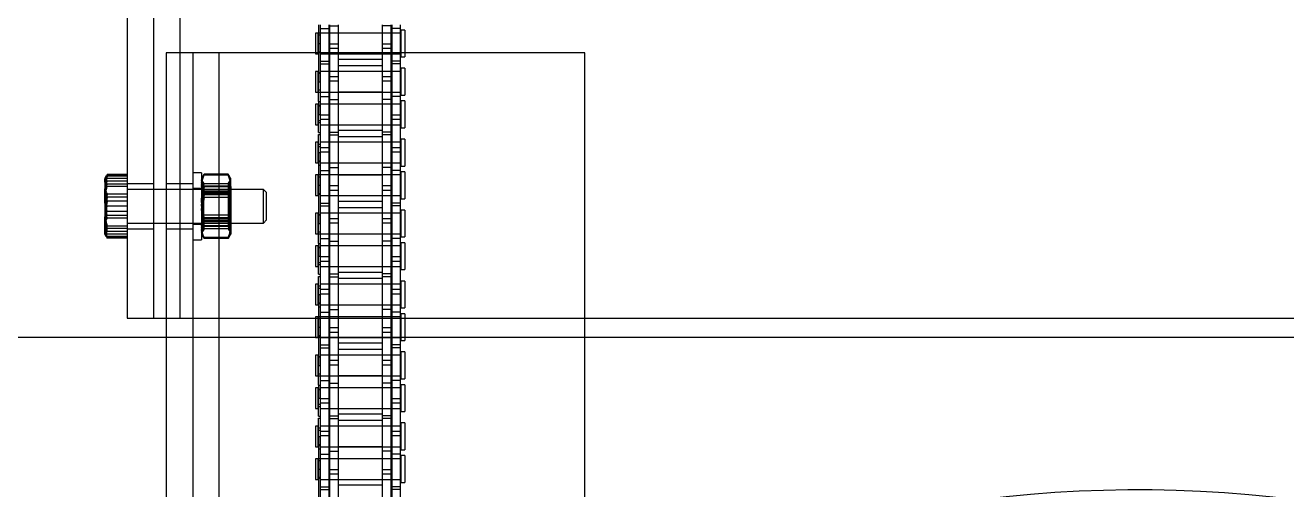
# Model space of a CAD drawing. Header units: metres. Extents: x 0 to 63075, y 0 to 44550.
# Drawn here: x 14290 to 14516, y 25356.3 to 25439.5 of the extents above; entities that cross this region are included whole.
import ezdxf

# ---------------------------------------------------------------- set-up
doc = ezdxf.new("R2010")
doc.units = ezdxf.units.M
doc.header["$LTSCALE"] = 75
doc.linetypes.add('HIDDEN2', pattern=[4.7625, 3.175, -1.5875])
for name, color, linetype in [('SDM', 7, 'Continuous'), ('SL1', 8, 'Continuous'), ('SL4', 4, 'Continuous'), ('ST1', 7, 'HIDDEN2')]:
    doc.layers.add(name, color=color, linetype=linetype)

# ---------------------------------------------------------------- blocks, each defined once
blk = doc.blocks.new('A$C29c634ac')
at = {"layer": 'SL1'}
blk.add_line((5890.01, 2715.22), (6469.99, 2715.22), dxfattribs=at)
blk.add_ellipse((6229.83, 2446.59), major_axis=(0, 241.3), ratio=0.965926, start_param=5.448017, end_param=7.853982, dxfattribs=at)
blk = doc.blocks.new('A$Ca53c419a')
at = {"layer": 'SL4'}
for p, q in [((971.55, 506.32), (973.33, 506.76)), ((971.89, 506.49), (971.55, 506.32)), ((971.55, 502.76), (971.55, 506.32)), ((972.26, 506.76), (971.88, 506.54)), ((972.26, 506.76), (973.33, 506.76)), ((977.98, 506.76), (973.33, 506.76)), ((975.12, 506.32), (977.98, 506.76)), ((975.12, 502.76), (975.12, 506.32)), ((981.91, 506.76), (977.98, 506.76)), ((980.83, 502.76), (980.83, 506.32)), ((982.26, 506.76), (981.91, 506.76)), ((982.65, 506.54), (982.26, 506.76)), ((982.98, 502.76), (982.98, 506.32)), ((957.26, 502.76), (957.26, 498)), ((1057.26, 502.76), (957.26, 502.76)), ((1057.26, 498), (957.26, 498)), ((957.26, 498), (957.26, 495.77)), ((974.26, 498), (974.26, 495.77)), ((980.26, 495.77), (980.26, 498)), ((1004.76, 495.77), (54.76, 495.77)), ((1004.76, 486.24), (1004.76, 495.77)), ((1004.76, 493.24), (1009.76, 493.24)), ((215, 486.24), (1004.76, 486.24)), ((1004.76, 420.77), (1004.76, 486.24)), ((1008.27, 469), (1004.76, 469)), ((1004.76, 468.53), (1008.27, 468.53)), ((1009.76, 468.49), (1004.76, 468.49)), ((1009.1, 468.16), (1004.76, 468.16)), ((1004.95, 468.53), (1004.95, 468.49)), ((1007.9, 468.49), (1007.9, 468.53)), ((1008.27, 468.53), (1008.27, 469)), ((1009.1, 468.16), (1009.1, 466.64)), ((1009.76, 468.16), (1009.1, 468.16)), ((1009.1, 466.64), (1004.76, 466.64)), ((1005.5, 466.49), (1004.76, 466.49)), ((1005.5, 464.97), (1005.5, 466.49)), ((1006.36, 466.49), (1005.5, 466.49)), ((1006.36, 466.49), (1006.36, 464.97)), ((1009.76, 466.49), (1006.36, 466.49)), ((1008.27, 466.49), (1008.27, 466.64)), ((1009.76, 466.64), (1009.1, 466.64)), ((1005.5, 464.97), (1004.76, 464.97)), ((1006.36, 464.97), (1005.5, 464.97)), ((1009.76, 464.97), (1006.36, 464.97)), ((1008.32, 464.97), (1008.32, 457.04)), ((1005.5, 457.04), (1004.76, 457.04)), ((1005.5, 455.52), (1005.5, 457.04)), ((1006.36, 457.04), (1005.5, 457.04)), ((1006.36, 457.04), (1006.36, 455.52)), ((1009.76, 457.04), (1006.36, 457.04)), ((1005.5, 455.52), (1004.76, 455.52)), ((1009.1, 455.36), (1004.76, 455.36)), ((1006.36, 455.52), (1005.5, 455.52)), ((1009.76, 455.52), (1006.36, 455.52)), ((1008.27, 455.36), (1008.27, 455.52)), ((1009.1, 453.84), (1009.1, 455.36)), ((1009.76, 455.36), (1009.1, 455.36)), ((1009.1, 453.84), (1004.76, 453.84)), ((1004.76, 453.66), (1008.83, 453.66)), ((1008.83, 453), (1004.76, 453)), ((1008.27, 453.66), (1008.27, 453.84)), ((1008.83, 453), (1008.83, 453.66)), ((1009.76, 453.84), (1009.1, 453.84)), ((215.01, 420.77), (1004.76, 420.77)), ((957.26, 420.77), (957.26, 281.23))]:
    blk.add_line(p, q, dxfattribs=at)
for points, knots in [([(973.33, 506.76), (973.38, 506.76), (973.98, 506.76), (974.57, 506.53), (975.12, 506.32)], [0, 0, 0, 0, 0.070201, 1, 1, 1, 1]), ([(977.98, 506.76), (978.04, 506.76), (979.01, 506.76), (979.95, 506.53), (980.83, 506.32)], [0, 0, 0, 0, 0.0702006, 1, 1, 1, 1]), ([(980.83, 506.32), (981.11, 506.5), (981.46, 506.74), (981.82, 506.76), (981.91, 506.76)], [0, 0, 0, 0, 0.7681507, 1, 1, 1, 1]), ([(981.91, 506.76), (982.19, 506.71), (982.55, 506.63), (982.9, 506.37), (982.98, 506.32)], [0, 0, 0, 0, 0.788999, 1, 1, 1, 1])]:
    blk.add_open_spline(points, degree=3, knots=knots, dxfattribs=at)
at = {"layer": 'ST1'}
for p, q in [((971.65, 506.32), (973.64, 506.76)), ((971.65, 502.76), (971.65, 506.32)), ((971.87, 506.32), (974.11, 506.76)), ((971.87, 502.76), (971.87, 506.32)), ((972.26, 506.32), (974.76, 506.76)), ((972.33, 506.76), (972.26, 506.76)), ((972.26, 502.76), (972.26, 506.32)), ((972.78, 502.76), (972.78, 506.32)), ((973.28, 502.76), (973.28, 506.32)), ((973.69, 502.76), (973.69, 506.32)), ((978.18, 506.32), (975.48, 506.76)), ((975.63, 506.32), (978.43, 506.76)), ((975.63, 502.76), (975.63, 506.32)), ((978.9, 506.32), (976.09, 506.76)), ((976.35, 506.32), (979.04, 506.76)), ((976.35, 502.76), (976.35, 506.32)), ((979.41, 506.32), (976.55, 506.76)), ((977.26, 506.32), (979.76, 506.76)), ((977.26, 502.76), (977.26, 506.32)), ((978.18, 502.76), (978.18, 506.32)), ((978.9, 502.76), (978.9, 506.32)), ((979.41, 502.76), (979.41, 506.32)), ((982.66, 506.32), (980.42, 506.76)), ((982.88, 506.32), (980.89, 506.76)), ((982.98, 506.32), (981.19, 506.76)), ((981.24, 502.76), (981.24, 506.32)), ((981.74, 502.76), (981.74, 506.32)), ((982.06, 506.76), (982.47, 506.58)), ((982.26, 502.76), (982.26, 506.32)), ((982.66, 502.76), (982.66, 506.32)), ((982.88, 502.76), (982.88, 506.32)), ((973.26, 502.76), (973.26, 498)), ((974.26, 502.76), (974.26, 498)), ((980.26, 498), (980.26, 502.76)), ((981.26, 498), (981.26, 502.76)), ((957.26, 495.77), (957.26, 493.24)), ((973.26, 495.77), (973.26, 491)), ((974.26, 495.77), (974.26, 478.32)), ((980.26, 478.32), (980.26, 495.77)), ((981.26, 491), (981.26, 495.77)), ((957.26, 493.24), (1057.26, 493.24)), ((957.26, 493.24), (957.26, 420.77)), ((957.26, 493.24), (1004.76, 493.24)), ((1004.76, 491), (4.76, 491)), ((971.26, 491), (971.26, 489.4)), ((974.06, 491), (974.06, 489.4)), ((980.46, 489.4), (980.46, 491)), ((983.26, 489.4), (983.26, 491)), ((982.83, 489.4), (971.26, 489.4)), ((971.49, 484.65), (971.49, 488.96)), ((971.87, 489.18), (971.5, 488.96)), ((971.54, 484.65), (971.54, 488.96)), ((971.9, 489.12), (971.56, 488.96)), ((971.56, 484.65), (971.56, 488.96)), ((972.07, 489.2), (971.67, 488.96)), ((971.67, 484.65), (971.67, 488.96)), ((972.03, 489.27), (971.87, 489.18)), ((972.26, 489.4), (972.03, 489.27)), ((972.33, 489.25), (973.01, 489.4)), ((973.23, 488.96), (972.45, 489.4)), ((973.63, 488.96), (972.6, 489.4)), ((974.23, 488.96), (972.86, 489.4)), ((973.23, 484.65), (973.23, 488.96)), ((975.05, 488.96), (973.29, 489.4)), ((973.63, 484.65), (973.63, 488.96)), ((973.75, 488.96), (976.61, 489.4)), ((973.75, 484.65), (973.75, 488.96)), ((974.23, 484.65), (974.23, 488.96)), ((974.26, 489.4), (974.76, 489.05)), ((974.52, 488.96), (977.41, 489.4)), ((974.52, 484.65), (974.52, 488.96)), ((979.05, 489.05), (974.76, 489.05)), ((974.76, 489.05), (974.76, 484.58)), ((975.05, 484.65), (975.05, 488.96)), ((975.19, 488.96), (978.04, 489.4)), ((975.19, 484.65), (975.19, 488.96)), ((975.7, 488.96), (978.5, 489.4)), ((975.7, 484.65), (975.7, 488.96)), ((978.82, 488.96), (976.03, 489.4)), ((979.34, 488.96), (976.48, 489.4)), ((980, 488.96), (977.12, 489.4)), ((980.78, 488.96), (977.91, 489.4)), ((978.82, 484.65), (978.82, 488.96)), ((979.05, 489.05), (979.76, 489.05)), ((979.34, 484.65), (979.34, 488.96)), ((979.47, 488.96), (981.23, 489.4)), ((979.47, 484.65), (979.47, 488.96)), ((979.76, 484.58), (979.76, 489.05)), ((980, 484.65), (980, 488.96)), ((980.29, 488.96), (981.66, 489.4)), ((980.29, 484.65), (980.29, 488.96)), ((980.78, 484.65), (980.78, 488.96)), ((980.89, 488.96), (981.93, 489.4)), ((980.89, 484.65), (980.89, 488.96)), ((981.3, 488.96), (982.08, 489.4)), ((981.3, 484.65), (981.3, 488.96)), ((982.49, 489.27), (982.26, 489.4)), ((982.46, 489.2), (982.86, 488.96)), ((982.66, 489.18), (982.49, 489.27)), ((982.62, 489.12), (982.97, 488.96)), ((982.95, 489), (982.66, 489.18)), ((983.26, 489.4), (982.83, 489.4)), ((982.86, 484.65), (982.86, 488.96)), ((982.95, 488.99), (983.03, 488.96)), ((982.97, 484.65), (982.97, 488.96)), ((982.99, 484.65), (982.99, 488.96)), ((983.03, 484.65), (983.03, 488.96)), ((215, 486.24), (1004.76, 486.24)), ((971.58, 484.62), (971.49, 484.65)), ((971.57, 484.6), (971.87, 484.43)), ((971.87, 484.43), (972.03, 484.34)), ((972.03, 484.34), (972.26, 484.2)), ((972.45, 484.2), (972.26, 484.2)), ((973.23, 484.65), (972.45, 484.2)), ((976.03, 484.2), (972.45, 484.2)), ((973.63, 484.65), (972.6, 484.2)), ((974.23, 484.65), (972.86, 484.2)), ((975.05, 484.65), (973.29, 484.2)), ((973.75, 484.65), (976.61, 484.2)), ((974.76, 484.58), (974.26, 484.23)), ((974.26, 484.23), (979.41, 484.23)), ((974.26, 484.23), (974.26, 484.2)), ((974.52, 484.65), (977.41, 484.2)), ((974.76, 484.58), (979.76, 484.58)), ((975.19, 484.65), (978.04, 484.2)), ((975.7, 484.65), (978.5, 484.2)), ((978.82, 484.65), (976.03, 484.2)), ((980.84, 484.2), (976.03, 484.2)), ((979.34, 484.65), (976.48, 484.2)), ((980, 484.65), (977.12, 484.2)), ((980.78, 484.65), (977.91, 484.2)), ((979.41, 484.23), (980.26, 484.23)), ((979.47, 484.65), (981.23, 484.2)), ((980.26, 484.23), (979.76, 484.58)), ((980.26, 484.2), (980.26, 484.23)), ((980.29, 484.65), (981.66, 484.2)), ((980.84, 484.2), (982.26, 484.2)), ((980.89, 484.65), (981.93, 484.2)), ((981.3, 484.65), (982.08, 484.2)), ((982.26, 484.2), (982.49, 484.34)), ((982.49, 484.34), (982.66, 484.43)), ((982.66, 484.43), (983.02, 484.64)), ((974.26, 478.32), (980.26, 478.32)), ((974.26, 478.32), (974.82, 477.76)), ((974.82, 477.76), (979.71, 477.76)), ((979.71, 477.76), (980.26, 478.32)), ((926.55, 468.16), (917.46, 468.16)), ((936.08, 468.49), (923.38, 468.49)), ((926.55, 468.16), (926.55, 466.64)), ((932.9, 468.16), (926.55, 468.16)), ((927.05, 468.16), (927.05, 466.64)), ((932.07, 469), (928.38, 469)), ((928.38, 469), (928.38, 468.53)), ((928.38, 468.53), (932.07, 468.53)), ((928.38, 468.16), (928.38, 466.64)), ((928.38, 468.16), (928.38, 453.66)), ((928.61, 468.49), (928.61, 468.16)), ((928.75, 468.53), (928.75, 468.16)), ((930.23, 468.49), (930.23, 468.16)), ((931.7, 468.16), (931.7, 468.53)), ((932.07, 468.53), (932.07, 469)), ((932.07, 466.64), (932.07, 468.49)), ((932.07, 453.66), (932.07, 468.16)), ((932.9, 468.16), (932.9, 466.64)), ((942, 468.16), (932.9, 468.16)), ((933.78, 468.16), (933.78, 468.49)), ((937.92, 469), (934.23, 469)), ((934.23, 469), (934.23, 468.53)), ((934.23, 468.53), (937.92, 468.53)), ((934.23, 468.16), (934.23, 466.64)), ((934.23, 468.16), (934.23, 453.66)), ((934.46, 468.49), (934.46, 468.16)), ((934.6, 468.53), (934.6, 468.16)), ((936.08, 468.49), (936.08, 468.16)), ((936.08, 468.49), (939.31, 468.49)), ((936.15, 466.64), (936.15, 468.16)), ((937.01, 468.16), (937.01, 466.64)), ((937.18, 468.49), (937.18, 468.16)), ((937.55, 468.16), (937.55, 468.53)), ((937.92, 468.53), (937.92, 469)), ((937.92, 466.64), (937.92, 468.16)), ((937.92, 453.66), (937.92, 468.16)), ((939.31, 468.49), (939.31, 468.16)), ((939.7, 468.49), (939.7, 468.16)), ((939.7, 468.49), (942.93, 468.49)), ((944.77, 469), (941.08, 469)), ((941.08, 469), (941.08, 468.53)), ((941.08, 468.53), (944.77, 468.53)), ((941.08, 468.16), (941.08, 466.64)), ((941.08, 468.16), (941.08, 453.66)), ((941.45, 468.53), (941.45, 468.16)), ((941.82, 468.49), (941.82, 468.16)), ((942.86, 468.16), (942, 468.16)), ((942, 466.64), (942, 468.16)), ((951.95, 468.16), (942.86, 468.16)), ((942.86, 468.16), (942.86, 466.64)), ((942.93, 468.49), (942.93, 468.16)), ((945.22, 468.49), (942.93, 468.49)), ((944.4, 468.16), (944.4, 468.53)), ((944.55, 468.49), (944.55, 468.16)), ((944.77, 468.53), (944.77, 469)), ((944.77, 466.64), (944.77, 468.16)), ((944.77, 453.66), (944.77, 468.16)), ((945.22, 468.49), (948.78, 468.49)), ((945.22, 468.49), (945.22, 468.16)), ((946.1, 468.16), (946.1, 466.64)), ((950.62, 469), (946.93, 469)), ((946.93, 469), (946.93, 468.53)), ((946.93, 468.53), (950.62, 468.53)), ((946.93, 468.49), (946.93, 466.64)), ((946.93, 468.16), (946.93, 453.66)), ((947.3, 468.53), (947.3, 468.16)), ((948.78, 468.49), (948.78, 468.16)), ((961.48, 468.49), (948.78, 468.49)), ((950.25, 468.16), (950.25, 468.53)), ((950.4, 468.49), (950.4, 468.16)), ((950.62, 468.53), (950.62, 469)), ((950.62, 466.64), (950.62, 468.16)), ((950.62, 453.66), (950.62, 468.16)), ((951.95, 468.16), (951.95, 466.64)), ((958.3, 468.16), (951.95, 468.16)), ((952.45, 468.16), (952.45, 466.64)), ((957.47, 469), (953.78, 469)), ((953.78, 469), (953.78, 468.53)), ((953.78, 468.53), (957.47, 468.53)), ((953.78, 468.16), (953.78, 466.64)), ((953.78, 468.16), (953.78, 453.66)), ((954.01, 468.49), (954.01, 468.16)), ((954.15, 468.53), (954.15, 468.16)), ((955.63, 468.49), (955.63, 468.16)), ((957.1, 468.16), (957.1, 468.53)), ((957.47, 468.53), (957.47, 469)), ((957.47, 466.64), (957.47, 468.49)), ((957.47, 453.66), (957.47, 468.16)), ((958.3, 468.16), (958.3, 466.64)), ((967.4, 468.16), (958.3, 468.16)), ((959.18, 468.16), (959.18, 468.49)), ((963.32, 469), (959.63, 469)), ((959.63, 469), (959.63, 468.53)), ((959.63, 468.53), (963.32, 468.53)), ((959.63, 468.16), (959.63, 466.64)), ((959.63, 468.16), (959.63, 453.66)), ((959.86, 468.49), (959.86, 468.16)), ((960, 468.53), (960, 468.16)), ((961.48, 468.49), (961.48, 468.16)), ((961.48, 468.49), (964.71, 468.49)), ((961.55, 466.64), (961.55, 468.16)), ((962.41, 468.16), (962.41, 466.64)), ((962.58, 468.49), (962.58, 468.16)), ((962.95, 468.16), (962.95, 468.53)), ((963.32, 468.53), (963.32, 469)), ((963.32, 466.64), (963.32, 468.16)), ((963.32, 453.66), (963.32, 468.16)), ((964.71, 468.49), (964.71, 468.16)), ((965.1, 468.49), (965.1, 468.16)), ((965.1, 468.49), (968.33, 468.49)), ((970.17, 469), (966.48, 469)), ((966.48, 469), (966.48, 468.53)), ((966.48, 468.53), (970.17, 468.53)), ((966.48, 468.16), (966.48, 466.64)), ((966.48, 468.16), (966.48, 453.66)), ((966.85, 468.53), (966.85, 468.16)), ((967.22, 468.49), (967.22, 468.16)), ((968.26, 468.16), (967.4, 468.16)), ((967.4, 466.64), (967.4, 468.16)), ((977.35, 468.16), (968.26, 468.16)), ((968.26, 468.16), (968.26, 466.64)), ((968.33, 468.49), (968.33, 468.16)), ((970.62, 468.49), (968.33, 468.49)), ((969.8, 468.16), (969.8, 468.53)), ((969.95, 468.49), (969.95, 468.16)), ((970.17, 468.53), (970.17, 469)), ((970.17, 466.64), (970.17, 468.16)), ((970.17, 453.66), (970.17, 468.16)), ((970.62, 468.49), (974.18, 468.49)), ((970.62, 468.49), (970.62, 468.16)), ((971.5, 468.16), (971.5, 466.64)), ((976.02, 469), (972.33, 469)), ((972.33, 469), (972.33, 468.53)), ((972.33, 468.53), (976.02, 468.53)), ((972.33, 468.49), (972.33, 466.64)), ((972.33, 468.16), (972.33, 453.66)), ((972.7, 468.53), (972.7, 468.16)), ((974.18, 468.49), (974.18, 468.16)), ((986.88, 468.49), (974.18, 468.49)), ((975.65, 468.16), (975.65, 468.53)), ((975.8, 468.49), (975.8, 468.16)), ((976.02, 468.53), (976.02, 469)), ((976.02, 466.64), (976.02, 468.16)), ((976.02, 453.66), (976.02, 468.16)), ((977.35, 468.16), (977.35, 466.64)), ((983.7, 468.16), (977.35, 468.16)), ((977.85, 468.16), (977.85, 466.64)), ((982.87, 469), (979.18, 469)), ((979.18, 469), (979.18, 468.53)), ((979.18, 468.53), (982.87, 468.53)), ((979.18, 468.16), (979.18, 466.64)), ((979.18, 468.16), (979.18, 453.66)), ((979.41, 468.49), (979.41, 468.16)), ((979.55, 468.53), (979.55, 468.16)), ((981.03, 468.49), (981.03, 468.16)), ((982.5, 468.16), (982.5, 468.53)), ((982.87, 468.53), (982.87, 469)), ((982.87, 466.64), (982.87, 468.49)), ((982.87, 453.66), (982.87, 468.16)), ((983.7, 468.16), (983.7, 466.64)), ((992.8, 468.16), (983.7, 468.16)), ((984.58, 468.16), (984.58, 468.49)), ((988.72, 469), (985.03, 469)), ((985.03, 469), (985.03, 468.53)), ((985.03, 468.53), (988.72, 468.53)), ((985.03, 468.16), (985.03, 466.64)), ((985.03, 468.16), (985.03, 453.66)), ((985.26, 468.49), (985.26, 468.16)), ((985.4, 468.53), (985.4, 468.16)), ((986.88, 468.49), (986.88, 468.16)), ((986.88, 468.49), (990.11, 468.49)), ((986.95, 466.64), (986.95, 468.16)), ((987.81, 468.16), (987.81, 466.64)), ((987.98, 468.49), (987.98, 468.16)), ((988.35, 468.16), (988.35, 468.53)), ((988.72, 468.53), (988.72, 469)), ((988.72, 466.64), (988.72, 468.16)), ((988.72, 453.66), (988.72, 468.16)), ((990.11, 468.49), (990.11, 468.16)), ((990.5, 468.49), (990.5, 468.16)), ((990.5, 468.49), (993.73, 468.49)), ((995.57, 469), (991.88, 469)), ((991.88, 469), (991.88, 468.53)), ((991.88, 468.53), (995.57, 468.53)), ((991.88, 468.16), (991.88, 466.64)), ((991.88, 468.16), (991.88, 453.66)), ((992.25, 468.53), (992.25, 468.16)), ((992.62, 468.49), (992.62, 468.16)), ((993.66, 468.16), (992.8, 468.16)), ((992.8, 466.64), (992.8, 468.16)), ((1002.75, 468.16), (993.66, 468.16)), ((993.66, 468.16), (993.66, 466.64)), ((993.73, 468.49), (993.73, 468.16)), ((996.02, 468.49), (993.73, 468.49)), ((995.2, 468.16), (995.2, 468.53)), ((995.35, 468.49), (995.35, 468.16)), ((995.57, 468.53), (995.57, 469)), ((995.57, 466.64), (995.57, 468.16)), ((995.57, 453.66), (995.57, 468.16)), ((996.02, 468.49), (999.58, 468.49)), ((996.02, 468.49), (996.02, 468.16)), ((996.9, 468.16), (996.9, 466.64)), ((1001.42, 469), (997.73, 469)), ((997.73, 469), (997.73, 468.53)), ((997.73, 468.53), (1001.42, 468.53)), ((997.73, 468.49), (997.73, 466.64)), ((997.73, 468.16), (997.73, 453.66)), ((998.1, 468.53), (998.1, 468.16)), ((999.58, 468.49), (999.58, 468.16)), ((1004.76, 468.49), (999.58, 468.49)), ((1001.05, 468.16), (1001.05, 468.53)), ((1001.2, 468.49), (1001.2, 468.16)), ((1001.42, 468.53), (1001.42, 469)), ((1001.42, 466.64), (1001.42, 468.16)), ((1001.42, 453.66), (1001.42, 468.16)), ((1002.75, 468.16), (1002.75, 466.64)), ((1004.76, 468.16), (1002.75, 468.16)), ((1003.25, 468.16), (1003.25, 466.64)), ((1004.76, 469), (1004.58, 469)), ((1004.58, 469), (1004.58, 468.53)), ((1004.58, 468.53), (1004.76, 468.53)), ((1004.58, 468.16), (1004.58, 466.64)), ((1004.58, 468.16), (1004.58, 453.66)), ((1004.81, 468.49), (1004.81, 468.16)), ((1004.95, 468.49), (1004.95, 468.16)), ((1006.43, 468.49), (1006.43, 468.16)), ((1007.9, 468.16), (1007.9, 468.49)), ((1008.27, 466.64), (1008.27, 468.49)), ((1008.27, 466.64), (1008.27, 468.16)), ((1009.1, 468.16), (1009.1, 466.64)), ((926.55, 466.64), (917.46, 466.64)), ((929.3, 466.49), (920.2, 466.49)), ((932.9, 466.64), (926.55, 466.64)), ((928.38, 466.49), (928.38, 464.97)), ((930.16, 466.49), (929.3, 466.49)), ((929.3, 464.97), (929.3, 466.49)), ((939.25, 466.49), (930.16, 466.49)), ((930.16, 466.49), (930.16, 464.97)), ((932.07, 464.97), (932.07, 466.49)), ((942, 466.64), (932.9, 466.64)), ((933.4, 466.49), (933.4, 464.97)), ((934.23, 466.49), (934.23, 464.97)), ((937.92, 464.97), (937.92, 466.49)), ((939.25, 466.49), (939.25, 464.97)), ((945.6, 466.49), (939.25, 466.49)), ((939.75, 466.49), (939.75, 464.97)), ((941.08, 466.49), (941.08, 464.97)), ((942.86, 466.64), (942, 466.64)), ((951.95, 466.64), (942.86, 466.64)), ((944.77, 464.97), (944.77, 466.49)), ((945.6, 466.49), (945.6, 464.97)), ((954.7, 466.49), (945.6, 466.49)), ((946.93, 466.49), (946.93, 464.97)), ((948.85, 464.97), (948.85, 466.49)), ((949.71, 466.49), (949.71, 464.97)), ((950.62, 464.97), (950.62, 466.49)), ((958.3, 466.64), (951.95, 466.64)), ((953.78, 466.49), (953.78, 464.97)), ((955.56, 466.49), (954.7, 466.49)), ((954.7, 464.97), (954.7, 466.49)), ((964.65, 466.49), (955.56, 466.49)), ((955.56, 466.49), (955.56, 464.97)), ((957.47, 464.97), (957.47, 466.49)), ((967.4, 466.64), (958.3, 466.64)), ((958.8, 466.49), (958.8, 464.97)), ((959.63, 466.49), (959.63, 464.97)), ((963.32, 464.97), (963.32, 466.49)), ((964.65, 466.49), (964.65, 464.97)), ((971, 466.49), (964.65, 466.49)), ((965.15, 466.49), (965.15, 464.97)), ((966.48, 466.49), (966.48, 464.97)), ((968.26, 466.64), (967.4, 466.64)), ((977.35, 466.64), (968.26, 466.64)), ((970.17, 464.97), (970.17, 466.49)), ((971, 466.49), (971, 464.97)), ((980.1, 466.49), (971, 466.49)), ((972.33, 466.49), (972.33, 464.97)), ((974.25, 464.97), (974.25, 466.49)), ((975.11, 466.49), (975.11, 464.97)), ((976.02, 464.97), (976.02, 466.49)), ((983.7, 466.64), (977.35, 466.64)), ((979.18, 466.49), (979.18, 464.97)), ((980.96, 466.49), (980.1, 466.49)), ((980.1, 464.97), (980.1, 466.49)), ((990.05, 466.49), (980.96, 466.49)), ((980.96, 466.49), (980.96, 464.97)), ((982.87, 464.97), (982.87, 466.49)), ((992.8, 466.64), (983.7, 466.64)), ((984.2, 466.49), (984.2, 464.97)), ((985.03, 466.49), (985.03, 464.97)), ((988.72, 464.97), (988.72, 466.49)), ((990.05, 466.49), (990.05, 464.97)), ((996.4, 466.49), (990.05, 466.49)), ((990.55, 466.49), (990.55, 464.97)), ((991.88, 466.49), (991.88, 464.97)), ((993.66, 466.64), (992.8, 466.64)), ((1002.75, 466.64), (993.66, 466.64)), ((995.57, 464.97), (995.57, 466.49)), ((996.4, 466.49), (996.4, 464.97)), ((1004.76, 466.49), (996.4, 466.49)), ((997.73, 466.49), (997.73, 464.97)), ((999.65, 464.97), (999.65, 466.49)), ((1000.51, 466.49), (1000.51, 464.97)), ((1001.42, 464.97), (1001.42, 466.49)), ((1004.76, 466.64), (1002.75, 466.64)), ((1004.58, 466.49), (1004.58, 464.97)), ((1008.27, 455.52), (1008.27, 466.49)), ((1008.27, 464.97), (1008.27, 466.49)), ((1009.6, 466.49), (1009.6, 464.97)), ((929.3, 464.97), (920.2, 464.97)), ((927.34, 457.04), (927.34, 464.97)), ((928.38, 464.97), (928.38, 457.04)), ((930.16, 464.97), (929.3, 464.97)), ((939.25, 464.97), (930.16, 464.97)), ((932.07, 457.04), (932.07, 464.97)), ((932.12, 464.97), (932.12, 457.04)), ((934.19, 457.04), (934.19, 464.97)), ((934.23, 464.97), (934.23, 457.04)), ((937.92, 457.04), (937.92, 464.97)), ((938.97, 464.97), (938.97, 457.04)), ((945.6, 464.97), (939.25, 464.97)), ((940.04, 457.04), (940.04, 464.97)), ((941.08, 464.97), (941.08, 457.04)), ((944.77, 457.04), (944.77, 464.97)), ((944.82, 464.97), (944.82, 457.04)), ((954.7, 464.97), (945.6, 464.97)), ((946.89, 457.04), (946.89, 464.97)), ((946.93, 464.97), (946.93, 457.04)), ((950.62, 457.04), (950.62, 464.97)), ((951.67, 464.97), (951.67, 457.04)), ((952.74, 457.04), (952.74, 464.97)), ((953.78, 464.97), (953.78, 457.04)), ((955.56, 464.97), (954.7, 464.97)), ((964.65, 464.97), (955.56, 464.97)), ((957.47, 457.04), (957.47, 464.97)), ((957.52, 464.97), (957.52, 457.04)), ((959.59, 457.04), (959.59, 464.97)), ((959.63, 464.97), (959.63, 457.04)), ((963.32, 457.04), (963.32, 464.97)), ((964.37, 464.97), (964.37, 457.04)), ((971, 464.97), (964.65, 464.97)), ((965.44, 457.04), (965.44, 464.97)), ((966.48, 464.97), (966.48, 457.04)), ((970.17, 457.04), (970.17, 464.97)), ((970.22, 464.97), (970.22, 457.04)), ((980.1, 464.97), (971, 464.97)), ((972.29, 457.04), (972.29, 464.97)), ((972.33, 464.97), (972.33, 457.04)), ((976.02, 457.04), (976.02, 464.97)), ((977.07, 464.97), (977.07, 457.04)), ((978.14, 457.04), (978.14, 464.97)), ((979.18, 464.97), (979.18, 457.04)), ((980.96, 464.97), (980.1, 464.97)), ((990.05, 464.97), (980.96, 464.97)), ((982.87, 457.04), (982.87, 464.97)), ((982.92, 464.97), (982.92, 457.04)), ((984.99, 457.04), (984.99, 464.97)), ((985.03, 464.97), (985.03, 457.04)), ((988.72, 457.04), (988.72, 464.97)), ((989.77, 464.97), (989.77, 457.04)), ((996.4, 464.97), (990.05, 464.97)), ((990.84, 457.04), (990.84, 464.97)), ((991.88, 464.97), (991.88, 457.04)), ((995.57, 457.04), (995.57, 464.97)), ((995.62, 464.97), (995.62, 457.04)), ((1004.76, 464.97), (996.4, 464.97)), ((997.69, 457.04), (997.69, 464.97)), ((997.73, 464.97), (997.73, 457.04)), ((1001.42, 457.04), (1001.42, 464.97)), ((1002.47, 464.97), (1002.47, 457.04)), ((1003.54, 457.04), (1003.54, 464.97)), ((1004.58, 464.97), (1004.58, 457.04)), ((1008.27, 457.04), (1008.27, 464.97)), ((929.3, 457.04), (920.2, 457.04)), ((928.38, 457.04), (928.38, 455.52)), ((930.16, 457.04), (929.3, 457.04)), ((929.3, 455.52), (929.3, 457.04)), ((939.25, 457.04), (930.16, 457.04)), ((930.16, 457.04), (930.16, 455.52)), ((932.07, 455.52), (932.07, 457.04)), ((933.4, 455.52), (933.4, 457.04)), ((934.23, 457.04), (934.23, 455.52)), ((937.92, 455.52), (937.92, 457.04)), ((939.25, 455.52), (939.25, 457.04)), ((945.6, 457.04), (939.25, 457.04)), ((939.75, 455.52), (939.75, 457.04)), ((941.08, 457.04), (941.08, 455.52)), ((944.77, 455.52), (944.77, 457.04)), ((945.6, 455.52), (945.6, 457.04)), ((954.7, 457.04), (945.6, 457.04)), ((946.93, 457.04), (946.93, 455.52)), ((948.85, 455.52), (948.85, 457.04)), ((949.71, 457.04), (949.71, 455.52)), ((950.62, 455.52), (950.62, 457.04)), ((953.78, 457.04), (953.78, 455.52)), ((955.56, 457.04), (954.7, 457.04)), ((954.7, 455.52), (954.7, 457.04)), ((964.65, 457.04), (955.56, 457.04)), ((955.56, 457.04), (955.56, 455.52)), ((957.47, 455.52), (957.47, 457.04)), ((958.8, 455.52), (958.8, 457.04)), ((959.63, 457.04), (959.63, 455.52)), ((963.32, 455.52), (963.32, 457.04)), ((964.65, 455.52), (964.65, 457.04)), ((971, 457.04), (964.65, 457.04)), ((965.15, 455.52), (965.15, 457.04)), ((966.48, 457.04), (966.48, 455.52)), ((970.17, 455.52), (970.17, 457.04)), ((971, 455.52), (971, 457.04)), ((980.1, 457.04), (971, 457.04)), ((972.33, 457.04), (972.33, 455.52)), ((974.25, 455.52), (974.25, 457.04)), ((975.11, 457.04), (975.11, 455.52)), ((976.02, 455.52), (976.02, 457.04)), ((979.18, 457.04), (979.18, 455.52)), ((980.96, 457.04), (980.1, 457.04)), ((980.1, 455.52), (980.1, 457.04)), ((990.05, 457.04), (980.96, 457.04)), ((980.96, 457.04), (980.96, 455.52)), ((982.87, 455.52), (982.87, 457.04)), ((984.2, 455.52), (984.2, 457.04)), ((985.03, 457.04), (985.03, 455.52)), ((988.72, 455.52), (988.72, 457.04)), ((990.05, 455.52), (990.05, 457.04)), ((996.4, 457.04), (990.05, 457.04)), ((990.55, 455.52), (990.55, 457.04)), ((991.88, 457.04), (991.88, 455.52)), ((995.57, 455.52), (995.57, 457.04)), ((996.4, 455.52), (996.4, 457.04)), ((1004.76, 457.04), (996.4, 457.04)), ((997.73, 457.04), (997.73, 455.52)), ((999.65, 455.52), (999.65, 457.04)), ((1000.51, 457.04), (1000.51, 455.52)), ((1001.42, 455.52), (1001.42, 457.04)), ((1004.58, 457.04), (1004.58, 455.52)), ((1008.27, 455.52), (1008.27, 457.04)), ((1009.6, 455.52), (1009.6, 457.04)), ((926.55, 455.36), (917.46, 455.36)), ((929.3, 455.52), (920.2, 455.52)), ((926.55, 453.84), (926.55, 455.36)), ((932.9, 455.36), (926.55, 455.36)), ((927.05, 453.84), (927.05, 455.36)), ((928.38, 455.36), (928.38, 453.84)), ((930.16, 455.52), (929.3, 455.52)), ((939.25, 455.52), (930.16, 455.52)), ((932.07, 453.84), (932.07, 455.36)), ((932.9, 453.84), (932.9, 455.36)), ((942, 455.36), (932.9, 455.36)), ((934.23, 455.36), (934.23, 453.84)), ((936.15, 453.84), (936.15, 455.36)), ((937.01, 455.36), (937.01, 453.84)), ((937.92, 453.84), (937.92, 455.36)), ((945.6, 455.52), (939.25, 455.52)), ((941.08, 455.36), (941.08, 453.84)), ((942.86, 455.36), (942, 455.36)), ((942, 453.84), (942, 455.36)), ((951.95, 455.36), (942.86, 455.36)), ((942.86, 455.36), (942.86, 453.84)), ((944.77, 453.84), (944.77, 455.36)), ((954.7, 455.52), (945.6, 455.52)), ((946.1, 453.84), (946.1, 455.36)), ((946.93, 455.36), (946.93, 453.84)), ((950.62, 453.84), (950.62, 455.36)), ((951.95, 453.84), (951.95, 455.36)), ((958.3, 455.36), (951.95, 455.36)), ((952.45, 453.84), (952.45, 455.36)), ((953.78, 455.36), (953.78, 453.84)), ((955.56, 455.52), (954.7, 455.52)), ((964.65, 455.52), (955.56, 455.52)), ((957.47, 453.84), (957.47, 455.36)), ((958.3, 453.84), (958.3, 455.36)), ((967.4, 455.36), (958.3, 455.36)), ((959.63, 455.36), (959.63, 453.84)), ((961.55, 453.84), (961.55, 455.36)), ((962.41, 455.36), (962.41, 453.84)), ((963.32, 453.84), (963.32, 455.36)), ((971, 455.52), (964.65, 455.52)), ((966.48, 455.36), (966.48, 453.84)), ((968.26, 455.36), (967.4, 455.36)), ((967.4, 453.84), (967.4, 455.36)), ((977.35, 455.36), (968.26, 455.36)), ((968.26, 455.36), (968.26, 453.84)), ((970.17, 453.84), (970.17, 455.36)), ((980.1, 455.52), (971, 455.52)), ((971.5, 453.84), (971.5, 455.36)), ((972.33, 455.36), (972.33, 453.84)), ((976.02, 453.84), (976.02, 455.36)), ((977.35, 453.84), (977.35, 455.36)), ((983.7, 455.36), (977.35, 455.36)), ((977.85, 453.84), (977.85, 455.36)), ((979.18, 455.36), (979.18, 453.84)), ((980.96, 455.52), (980.1, 455.52)), ((990.05, 455.52), (980.96, 455.52)), ((982.87, 453.84), (982.87, 455.36)), ((983.7, 453.84), (983.7, 455.36)), ((992.8, 455.36), (983.7, 455.36)), ((985.03, 455.36), (985.03, 453.84)), ((986.95, 453.84), (986.95, 455.36)), ((987.81, 455.36), (987.81, 453.84)), ((988.72, 453.84), (988.72, 455.36)), ((996.4, 455.52), (990.05, 455.52)), ((991.88, 455.36), (991.88, 453.84)), ((993.66, 455.36), (992.8, 455.36)), ((992.8, 453.84), (992.8, 455.36)), ((1002.75, 455.36), (993.66, 455.36)), ((993.66, 455.36), (993.66, 453.84)), ((995.57, 453.84), (995.57, 455.36)), ((1004.76, 455.52), (996.4, 455.52)), ((996.9, 453.84), (996.9, 455.36)), ((997.73, 455.36), (997.73, 453.84)), ((1001.42, 453.84), (1001.42, 455.36)), ((1002.75, 453.84), (1002.75, 455.36)), ((1004.76, 455.36), (1002.75, 455.36)), ((1003.25, 453.84), (1003.25, 455.36)), ((1004.58, 455.36), (1004.58, 453.84)), ((1008.27, 453.84), (1008.27, 455.36)), ((1008.27, 453.84), (1008.27, 455.36)), ((1009.1, 453.84), (1009.1, 455.36)), ((926.55, 453.84), (917.46, 453.84)), ((932.9, 453.84), (926.55, 453.84)), ((927.83, 453.66), (932.63, 453.66)), ((927.83, 453.66), (927.83, 453)), ((932.63, 453), (927.83, 453)), ((932.63, 453), (932.63, 453.66)), ((942, 453.84), (932.9, 453.84)), ((933.68, 453.66), (938.48, 453.66)), ((933.68, 453.66), (933.68, 453)), ((938.48, 453), (933.68, 453)), ((938.48, 453), (938.48, 453.66)), ((940.53, 453.66), (945.33, 453.66)), ((940.53, 453.66), (940.53, 453)), ((945.33, 453), (940.53, 453)), ((942.86, 453.84), (942, 453.84)), ((951.95, 453.84), (942.86, 453.84)), ((945.33, 453), (945.33, 453.66)), ((946.38, 453.66), (951.18, 453.66)), ((946.38, 453.66), (946.38, 453)), ((951.18, 453), (946.38, 453)), ((951.18, 453), (951.18, 453.66)), ((958.3, 453.84), (951.95, 453.84)), ((953.23, 453.66), (958.03, 453.66)), ((953.23, 453.66), (953.23, 453)), ((958.03, 453), (953.23, 453)), ((958.03, 453), (958.03, 453.66)), ((967.4, 453.84), (958.3, 453.84)), ((959.08, 453.66), (963.88, 453.66)), ((959.08, 453.66), (959.08, 453)), ((963.88, 453), (959.08, 453)), ((963.88, 453), (963.88, 453.66)), ((965.93, 453.66), (970.73, 453.66)), ((965.93, 453.66), (965.93, 453)), ((970.73, 453), (965.93, 453)), ((968.26, 453.84), (967.4, 453.84)), ((977.35, 453.84), (968.26, 453.84)), ((970.73, 453), (970.73, 453.66)), ((971.78, 453.66), (976.58, 453.66)), ((971.78, 453.66), (971.78, 453)), ((976.58, 453), (971.78, 453)), ((976.58, 453), (976.58, 453.66)), ((983.7, 453.84), (977.35, 453.84)), ((978.63, 453.66), (983.43, 453.66)), ((978.63, 453.66), (978.63, 453)), ((983.43, 453), (978.63, 453)), ((983.43, 453), (983.43, 453.66)), ((992.8, 453.84), (983.7, 453.84)), ((984.48, 453.66), (989.28, 453.66)), ((984.48, 453.66), (984.48, 453)), ((989.28, 453), (984.48, 453)), ((989.28, 453), (989.28, 453.66)), ((991.33, 453.66), (996.13, 453.66)), ((991.33, 453.66), (991.33, 453)), ((996.13, 453), (991.33, 453)), ((993.66, 453.84), (992.8, 453.84)), ((1002.75, 453.84), (993.66, 453.84)), ((996.13, 453), (996.13, 453.66)), ((997.18, 453.66), (1001.98, 453.66)), ((997.18, 453.66), (997.18, 453)), ((1001.98, 453), (997.18, 453)), ((1001.98, 453), (1001.98, 453.66)), ((1004.76, 453.84), (1002.75, 453.84)), ((1004.03, 453.66), (1004.76, 453.66)), ((1004.03, 453.66), (1004.03, 453)), ((1004.76, 453), (1004.03, 453))]:
    blk.add_line(p, q, dxfattribs=at)
for points, knots in [([(972.62, 506.76), (972.54, 506.76), (972.29, 506.75), (972.05, 506.59), (971.89, 506.49)], [0, 0, 0, 0, 0.342658, 1, 1, 1, 1]), ([(972.47, 506.76), (972.4, 506.76), (972.27, 506.76), (972.13, 506.65), (972.06, 506.59)], [0, 0, 0, 0, 0.4665744, 1, 1, 1, 1]), ([(972.33, 506.76), (972.29, 506.77), (972.25, 506.77), (972.21, 506.72), (972.2, 506.71)], [0, 0, 0, 0, 0.8448533, 1, 1, 1, 1]), ([(973.28, 506.32), (973.23, 506.37), (972.96, 506.63), (972.69, 506.71), (972.47, 506.76)], [0, 0, 0, 0, 0.211001, 1, 1, 1, 1]), ([(973.69, 506.32), (973.62, 506.37), (973.27, 506.63), (972.91, 506.71), (972.62, 506.76)], [0, 0, 0, 0, 0.211001, 1, 1, 1, 1]), ([(975.48, 506.76), (975.42, 506.76), (974.51, 506.76), (973.61, 506.53), (972.78, 506.32)], [0, 0, 0, 0, 0.070201, 1, 1, 1, 1]), ([(976.09, 506.76), (976.02, 506.76), (975.08, 506.76), (974.15, 506.53), (973.28, 506.32)], [0, 0, 0, 0, 0.070201, 1, 1, 1, 1]), ([(973.64, 506.76), (973.69, 506.76), (974.36, 506.76), (975.02, 506.53), (975.63, 506.32)], [0, 0, 0, 0, 0.070201, 1, 1, 1, 1]), ([(976.55, 506.76), (976.48, 506.76), (975.52, 506.76), (974.57, 506.53), (973.69, 506.32)], [0, 0, 0, 0, 0.070201, 1, 1, 1, 1]), ([(974.11, 506.76), (974.16, 506.76), (974.92, 506.76), (975.66, 506.53), (976.35, 506.32)], [0, 0, 0, 0, 0.0702006, 1, 1, 1, 1]), ([(974.76, 506.76), (974.82, 506.76), (975.67, 506.76), (976.49, 506.53), (977.26, 506.32)], [0, 0, 0, 0, 0.070201, 1, 1, 1, 1]), ([(980.42, 506.76), (980.36, 506.76), (979.61, 506.76), (978.87, 506.53), (978.18, 506.32)], [0, 0, 0, 0, 0.070201, 1, 1, 1, 1]), ([(978.43, 506.76), (978.5, 506.76), (979.45, 506.76), (980.38, 506.53), (981.24, 506.32)], [0, 0, 0, 0, 0.070201, 1, 1, 1, 1]), ([(980.89, 506.76), (980.84, 506.76), (980.17, 506.76), (979.51, 506.53), (978.9, 506.32)], [0, 0, 0, 0, 0.0702006, 1, 1, 1, 1]), ([(979.04, 506.76), (979.11, 506.76), (980.02, 506.76), (980.91, 506.53), (981.74, 506.32)], [0, 0, 0, 0, 0.070201, 1, 1, 1, 1]), ([(981.19, 506.76), (981.15, 506.76), (980.55, 506.76), (979.95, 506.53), (979.41, 506.32)], [0, 0, 0, 0, 0.070201, 1, 1, 1, 1]), ([(979.76, 506.76), (979.82, 506.76), (980.67, 506.76), (981.49, 506.53), (982.26, 506.32)], [0, 0, 0, 0, 0.070201, 1, 1, 1, 1]), ([(981.24, 506.32), (981.45, 506.5), (981.72, 506.74), (981.99, 506.76), (982.06, 506.76)], [0, 0, 0, 0, 0.768151, 1, 1, 1, 1]), ([(972.86, 489.4), (972.83, 489.4), (972.37, 489.4), (971.91, 489.17), (971.49, 488.96)], [0, 0, 0, 0, 0.070201, 1, 1, 1, 1]), ([(971.56, 488.96), (971.71, 489.02), (972.3, 489.29), (972.92, 489.35), (973.37, 489.4)], [0, 0, 0, 0, 0.2575513, 1, 1, 1, 1]), ([(971.67, 488.96), (971.84, 489.02), (972.49, 489.29), (973.18, 489.35), (973.68, 489.4)], [0, 0, 0, 0, 0.257551, 1, 1, 1, 1]), ([(972.64, 489.4), (972.74, 489.4), (973.12, 489.37), (973.48, 489.13), (973.75, 488.96)], [0, 0, 0, 0, 0.268634, 1, 1, 1, 1]), ([(973.01, 489.4), (973.14, 489.4), (973.66, 489.37), (974.16, 489.13), (974.52, 488.96)], [0, 0, 0, 0, 0.268634, 1, 1, 1, 1]), ([(976.03, 489.4), (975.96, 489.4), (975.02, 489.4), (974.09, 489.17), (973.23, 488.96)], [0, 0, 0, 0, 0.070201, 1, 1, 1, 1]), ([(973.37, 489.4), (973.54, 489.4), (974.15, 489.37), (974.75, 489.13), (975.19, 488.96)], [0, 0, 0, 0, 0.268634, 1, 1, 1, 1]), ([(976.48, 489.4), (976.42, 489.4), (975.45, 489.4), (974.51, 489.17), (973.63, 488.96)], [0, 0, 0, 0, 0.070201, 1, 1, 1, 1]), ([(973.68, 489.4), (973.87, 489.4), (974.55, 489.37), (975.22, 489.13), (975.7, 488.96)], [0, 0, 0, 0, 0.2686336, 1, 1, 1, 1]), ([(977.12, 489.4), (977.05, 489.4), (976.08, 489.4), (975.12, 489.17), (974.23, 488.96)], [0, 0, 0, 0, 0.070201, 1, 1, 1, 1]), ([(977.91, 489.4), (977.85, 489.4), (976.88, 489.4), (975.93, 489.17), (975.05, 488.96)], [0, 0, 0, 0, 0.0702006, 1, 1, 1, 1]), ([(976.61, 489.4), (976.68, 489.4), (977.65, 489.4), (978.59, 489.17), (979.47, 488.96)], [0, 0, 0, 0, 0.0702006, 1, 1, 1, 1]), ([(977.41, 489.4), (977.47, 489.4), (978.45, 489.4), (979.4, 489.17), (980.29, 488.96)], [0, 0, 0, 0, 0.070201, 1, 1, 1, 1]), ([(978.04, 489.4), (978.11, 489.4), (979.07, 489.4), (980.02, 489.17), (980.89, 488.96)], [0, 0, 0, 0, 0.070201, 1, 1, 1, 1]), ([(978.5, 489.4), (978.56, 489.4), (979.51, 489.4), (980.43, 489.17), (981.3, 488.96)], [0, 0, 0, 0, 0.070201, 1, 1, 1, 1]), ([(978.82, 488.96), (978.99, 489.02), (979.65, 489.29), (980.33, 489.35), (980.84, 489.4)], [0, 0, 0, 0, 0.257551, 1, 1, 1, 1]), ([(979.34, 488.96), (979.49, 489.02), (980.08, 489.29), (980.69, 489.35), (981.15, 489.4)], [0, 0, 0, 0, 0.257551, 1, 1, 1, 1]), ([(980, 488.96), (980.13, 489.02), (980.63, 489.29), (981.14, 489.35), (981.52, 489.4)], [0, 0, 0, 0, 0.257551, 1, 1, 1, 1]), ([(980.78, 488.96), (980.87, 489.02), (981.23, 489.29), (981.6, 489.35), (981.88, 489.4)], [0, 0, 0, 0, 0.2575513, 1, 1, 1, 1]), ([(980.84, 489.4), (981.02, 489.4), (981.71, 489.37), (982.37, 489.13), (982.86, 488.96)], [0, 0, 0, 0, 0.268634, 1, 1, 1, 1]), ([(981.15, 489.4), (981.32, 489.4), (981.93, 489.37), (982.53, 489.13), (982.97, 488.96)], [0, 0, 0, 0, 0.268634, 1, 1, 1, 1]), ([(981.52, 489.4), (981.66, 489.4), (982.17, 489.37), (982.67, 489.13), (983.03, 488.96)], [0, 0, 0, 0, 0.268634, 1, 1, 1, 1]), ([(971.49, 484.65), (971.62, 484.58), (972.11, 484.32), (972.63, 484.25), (973.01, 484.2)], [0, 0, 0, 0, 0.257551, 1, 1, 1, 1]), ([(972.6, 484.2), (972.57, 484.2), (972.22, 484.21), (971.88, 484.44), (971.56, 484.65)], [0, 0, 0, 0, 0.0702006, 1, 1, 1, 1]), ([(971.56, 484.65), (971.71, 484.58), (972.3, 484.32), (972.92, 484.25), (973.37, 484.2)], [0, 0, 0, 0, 0.257551, 1, 1, 1, 1]), ([(972.45, 484.2), (972.43, 484.2), (972.17, 484.21), (971.91, 484.44), (971.67, 484.65)], [0, 0, 0, 0, 0.070201, 1, 1, 1, 1]), ([(971.67, 484.65), (971.84, 484.58), (972.49, 484.32), (973.18, 484.25), (973.68, 484.2)], [0, 0, 0, 0, 0.257551, 1, 1, 1, 1]), ([(972.64, 484.2), (972.74, 484.21), (973.12, 484.23), (973.48, 484.47), (973.75, 484.65)], [0, 0, 0, 0, 0.268634, 1, 1, 1, 1]), ([(973.01, 484.2), (973.14, 484.21), (973.66, 484.23), (974.16, 484.47), (974.52, 484.65)], [0, 0, 0, 0, 0.268634, 1, 1, 1, 1]), ([(976.03, 484.2), (975.96, 484.2), (975.02, 484.21), (974.09, 484.44), (973.23, 484.65)], [0, 0, 0, 0, 0.070201, 1, 1, 1, 1]), ([(973.37, 484.2), (973.54, 484.21), (974.15, 484.23), (974.75, 484.47), (975.19, 484.65)], [0, 0, 0, 0, 0.268634, 1, 1, 1, 1]), ([(976.48, 484.2), (976.42, 484.2), (975.45, 484.21), (974.51, 484.44), (973.63, 484.65)], [0, 0, 0, 0, 0.070201, 1, 1, 1, 1]), ([(973.68, 484.2), (973.87, 484.21), (974.55, 484.23), (975.22, 484.47), (975.7, 484.65)], [0, 0, 0, 0, 0.268634, 1, 1, 1, 1]), ([(977.12, 484.2), (977.05, 484.2), (976.08, 484.21), (975.12, 484.44), (974.23, 484.65)], [0, 0, 0, 0, 0.070201, 1, 1, 1, 1]), ([(977.91, 484.2), (977.85, 484.2), (976.88, 484.21), (975.93, 484.44), (975.05, 484.65)], [0, 0, 0, 0, 0.0702006, 1, 1, 1, 1]), ([(976.61, 484.2), (976.68, 484.2), (977.65, 484.21), (978.59, 484.44), (979.47, 484.65)], [0, 0, 0, 0, 0.070201, 1, 1, 1, 1]), ([(977.41, 484.2), (977.47, 484.2), (978.45, 484.21), (979.4, 484.44), (980.29, 484.65)], [0, 0, 0, 0, 0.0702006, 1, 1, 1, 1]), ([(978.04, 484.2), (978.11, 484.2), (979.07, 484.21), (980.02, 484.44), (980.89, 484.65)], [0, 0, 0, 0, 0.070201, 1, 1, 1, 1]), ([(978.5, 484.2), (978.56, 484.2), (979.51, 484.21), (980.43, 484.44), (981.3, 484.65)], [0, 0, 0, 0, 0.070201, 1, 1, 1, 1]), ([(978.82, 484.65), (978.99, 484.58), (979.65, 484.32), (980.33, 484.25), (980.84, 484.2)], [0, 0, 0, 0, 0.257551, 1, 1, 1, 1]), ([(979.34, 484.65), (979.49, 484.58), (980.08, 484.32), (980.69, 484.25), (981.15, 484.2)], [0, 0, 0, 0, 0.257551, 1, 1, 1, 1]), ([(980, 484.65), (980.13, 484.58), (980.63, 484.32), (981.14, 484.25), (981.52, 484.2)], [0, 0, 0, 0, 0.257551, 1, 1, 1, 1]), ([(980.78, 484.65), (980.87, 484.58), (981.23, 484.32), (981.6, 484.25), (981.88, 484.2)], [0, 0, 0, 0, 0.257551, 1, 1, 1, 1]), ([(980.84, 484.2), (981.02, 484.21), (981.71, 484.23), (982.37, 484.47), (982.86, 484.65)], [0, 0, 0, 0, 0.268634, 1, 1, 1, 1]), ([(981.15, 484.2), (981.32, 484.21), (981.93, 484.23), (982.53, 484.47), (982.97, 484.65)], [0, 0, 0, 0, 0.268634, 1, 1, 1, 1]), ([(981.52, 484.2), (981.66, 484.21), (982.17, 484.23), (982.67, 484.47), (983.03, 484.65)], [0, 0, 0, 0, 0.268634, 1, 1, 1, 1]), ([(981.66, 484.2), (981.7, 484.2), (981.75, 484.2), (981.81, 484.22), (981.83, 484.23)], [0, 0, 0, 0, 0.580266, 1, 1, 1, 1]), ([(981.93, 484.2), (981.95, 484.2), (982.3, 484.21), (982.65, 484.44), (982.97, 484.65)], [0, 0, 0, 0, 0.0702006, 1, 1, 1, 1]), ([(982.08, 484.2), (982.09, 484.2), (982.36, 484.21), (982.62, 484.44), (982.86, 484.65)], [0, 0, 0, 0, 0.0702006, 1, 1, 1, 1])]:
    blk.add_open_spline(points, degree=3, knots=knots, dxfattribs=at)

msp = doc.modelspace()

# ---------------------------------------------------------------- block references
at = {"layer": 'SDM'}
msp.add_blockref('A$C29c634ac', (8259.51, 22668.36), dxfattribs=at)
at = {"layer": 'SDM', "rotation": 90}
msp.add_blockref('A$Ca53c419a', (14811.03, 24429.77), dxfattribs=at)

doc.saveas('drawing.dxf')
